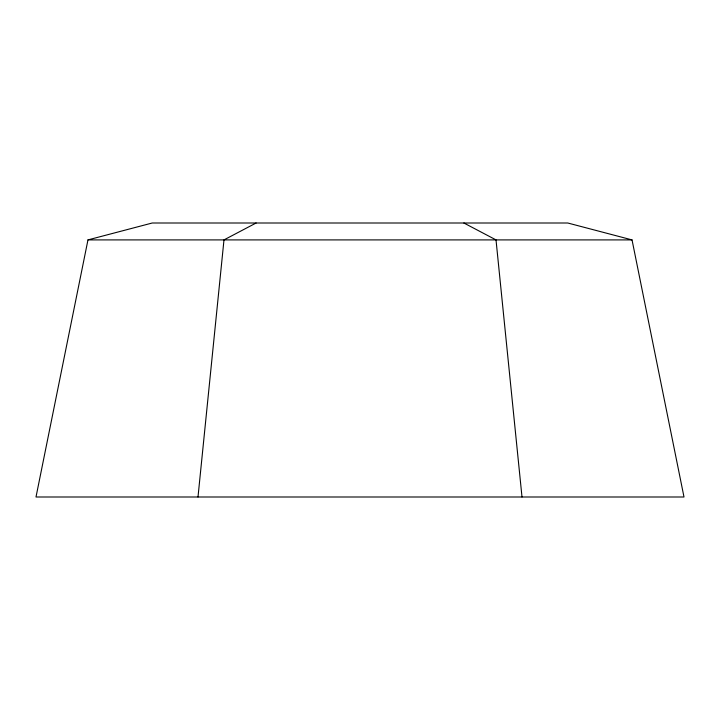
<?xml version="1.0" encoding="UTF-8"?>
<svg xmlns="http://www.w3.org/2000/svg" width="720" height="720" viewBox="0 0 720 720"><rect width="100%" height="100%" fill="white"/><g stroke="black" fill="none" stroke-linecap="round" stroke-linejoin="round"><path stroke-width="1.08" d="M198 496.998L223.983 239.904L256.113 223.002M87.966 239.904L36 496.998L684 496.998L632.034 239.904L567.765 223.002L152.235 223.002L87.966 239.904L632.034 239.904M463.887 223.002L496.017 239.904L522 496.998"/></g></svg>
